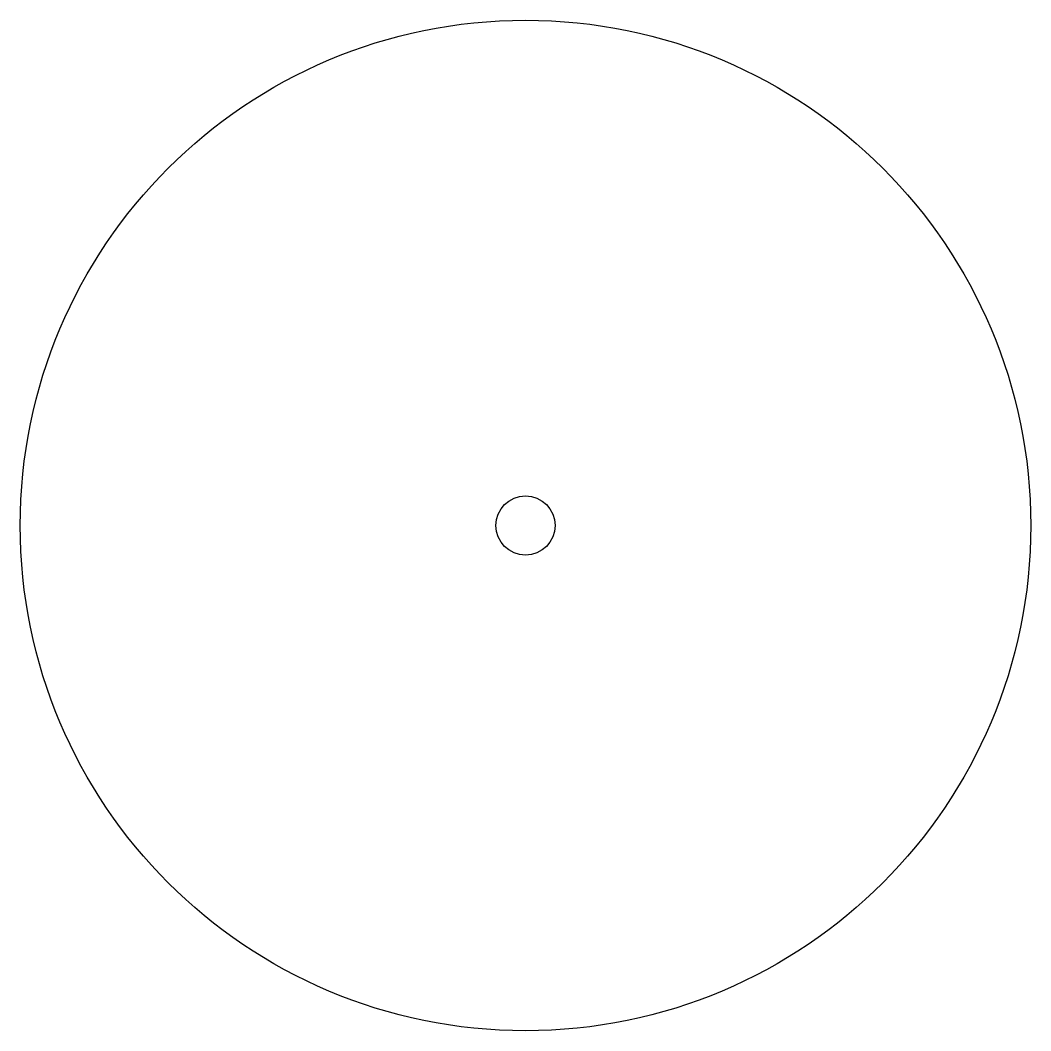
# Model space of a CAD drawing. Header units: millimetres. Extents: x 37.2 to 64.4, y -51.7 to -24.5.
import ezdxf

# ---------------------------------------------------------------- set-up
doc = ezdxf.new("R2010")
doc.units = ezdxf.units.MM

msp = doc.modelspace()

# ---------------------------------------------------------------- linework, layer by layer
at = {"color": 7, "linetype": 'Continuous', "lineweight": 25}
for radius in [13.585, 0.794]:
    msp.add_circle((50.8, -38.1), radius, dxfattribs=at)

doc.saveas('drawing.dxf')
